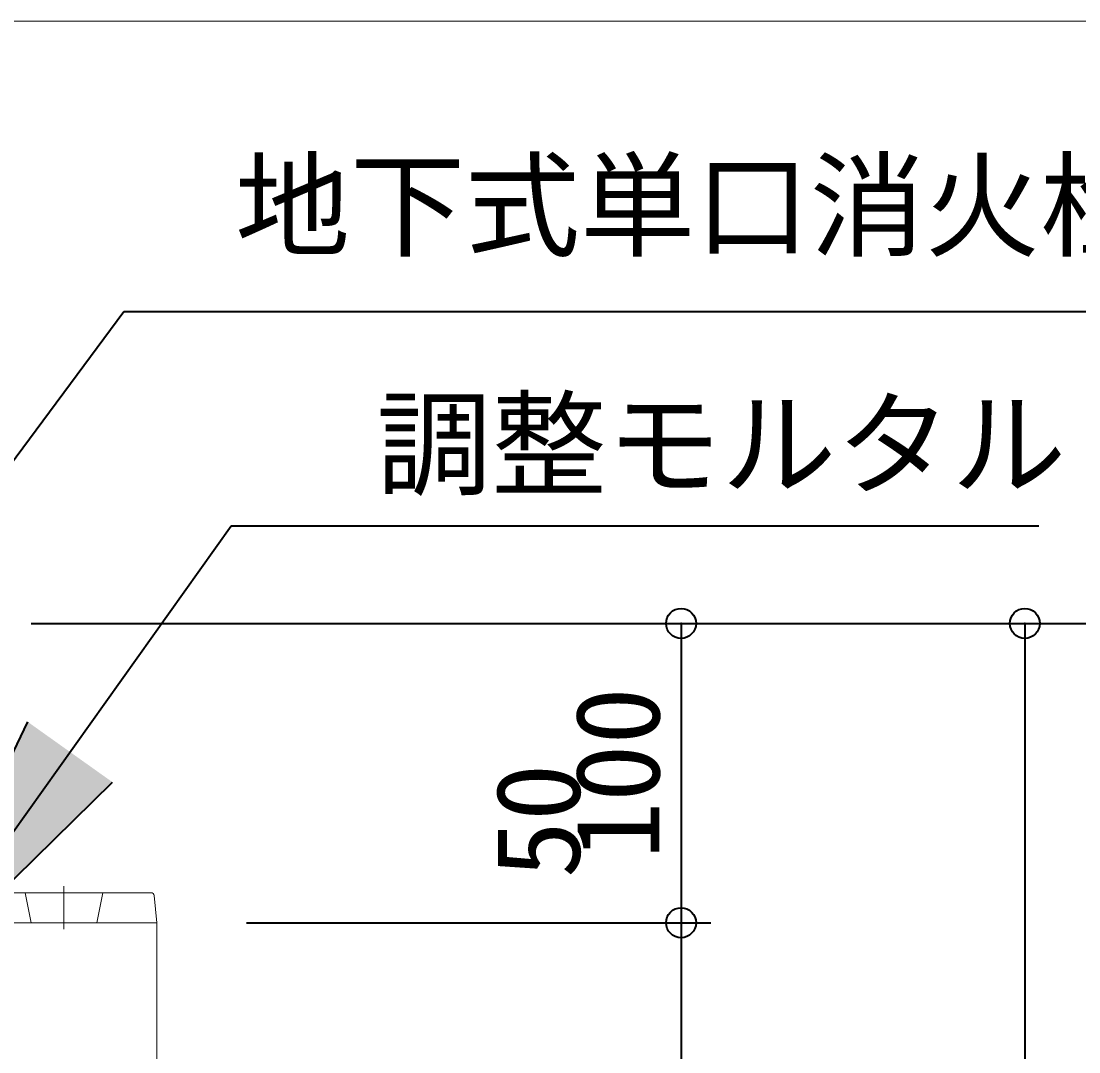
# Model space of a CAD drawing. Units: millimetres at full size, sheet at 1:20. Extents: x -5700 to 5714, y -3160 to 3160.
# Drawn here: x 667.6 to 1020.8, y 776 to 1120.4 of the extents above; entities that cross this region are included whole.
import ezdxf
from ezdxf.enums import TextEntityAlignment as Align

# ---------------------------------------------------------------- set-up
doc = ezdxf.new("R2010")
doc.units = ezdxf.units.MM
doc.header["$LTSCALE"] = 20
doc.header["$PDMODE"] = 32
doc.header["$PDSIZE"] = 10
for name, color, linetype, lineweight in [('0-5_TEMP01', 3, 'Continuous', 18), ('0-7_躯体', 7, 'Continuous', 9), ('0-C_寸法', 1, 'Continuous', 40)]:
    doc.layers.add(name, color=color, linetype=linetype, lineweight=lineweight)
doc.styles.add('ＭＳ ゴシック', font='')
doc.styles.get('ＭＳ ゴシック').set_extended_font_data('MS Gothic')

msp = doc.modelspace()

# ---------------------------------------------------------------- linework, layer by layer
at = {"layer": '0-5_TEMP01'}
for p, q in [((-4278.67, 1120.37), (1421.34, 1120.37)), ((681.88, 831.36), (681.88, 816.98))]:
    msp.add_line(p, q, dxfattribs=at)
at = {"layer": '0-7_躯体'}
for p, q in [((710.97, 829.16), (651.59, 829.16)), ((668.88, 829.16), (670.88, 819.15)), ((694.88, 829.16), (692.88, 819.16)), ((712.88, 819.15), (711.97, 828.26)), ((712.88, 819.16), (631.88, 819.16)), ((712.88, 819.15), (712.88, 769.16))]:
    msp.add_line(p, q, dxfattribs=at)
msp.add_arc((710.97, 828.16), 1, 5.711, 90, dxfattribs=at)
at = {"layer": '0-C_寸法'}
for p, q in [((398.35, 613.95), (701.88, 1023.41)), ((701.88, 1023.41), (1073.58, 1023.41)), ((626.76, 795.99), (737.71, 951.74)), ((737.71, 951.74), (1007.48, 951.74)), ((670.88, 919.16), (897.95, 919.16)), ((670.88, 919.16), (1012.76, 919.16)), ((670.88, 919.16), (1112.38, 919.16)), ((887.95, 919.16), (887.95, 819.15)), ((1002.76, 919.16), (1002.76, 219.15)), ((626.76, 795.99), (669.75, 886.27)), ((626.76, 795.99), (698.05, 866.12)), ((742.88, 819.15), (897.95, 819.15)), ((742.88, 819.15), (897.95, 819.15)), ((887.95, 819.15), (887.95, 769.16))]:
    msp.add_line(p, q, dxfattribs=at)
for p in [(887.95, 919.16), (1002.76, 919.16), (887.95, 819.15)]:
    msp.add_point(p, dxfattribs=at)
msp.add_solid([(669.75, 886.27), (698.05, 866.12), (626.76, 795.99)], dxfattribs=at)

# ---------------------------------------------------------------- texts
at = {"layer": '0-C_寸法', "style": 'ＭＳ ゴシック'}
for s, p in [('地下式単口消火栓', (739.04, 1036.3)), ('調整モルタル', (786.23, 956.58))]:
    msp.add_text(s, height=28.15, dxfattribs=at).set_placement(p, align=Align.BOTTOM_LEFT)
for s, p in [('100', (889.17, 840.36)), ('50', (862.6, 833.99))]:
    msp.add_text(s, height=28.15, rotation=90, dxfattribs=at).set_placement(p, align=Align.BOTTOM_LEFT)

doc.saveas('drawing.dxf')
